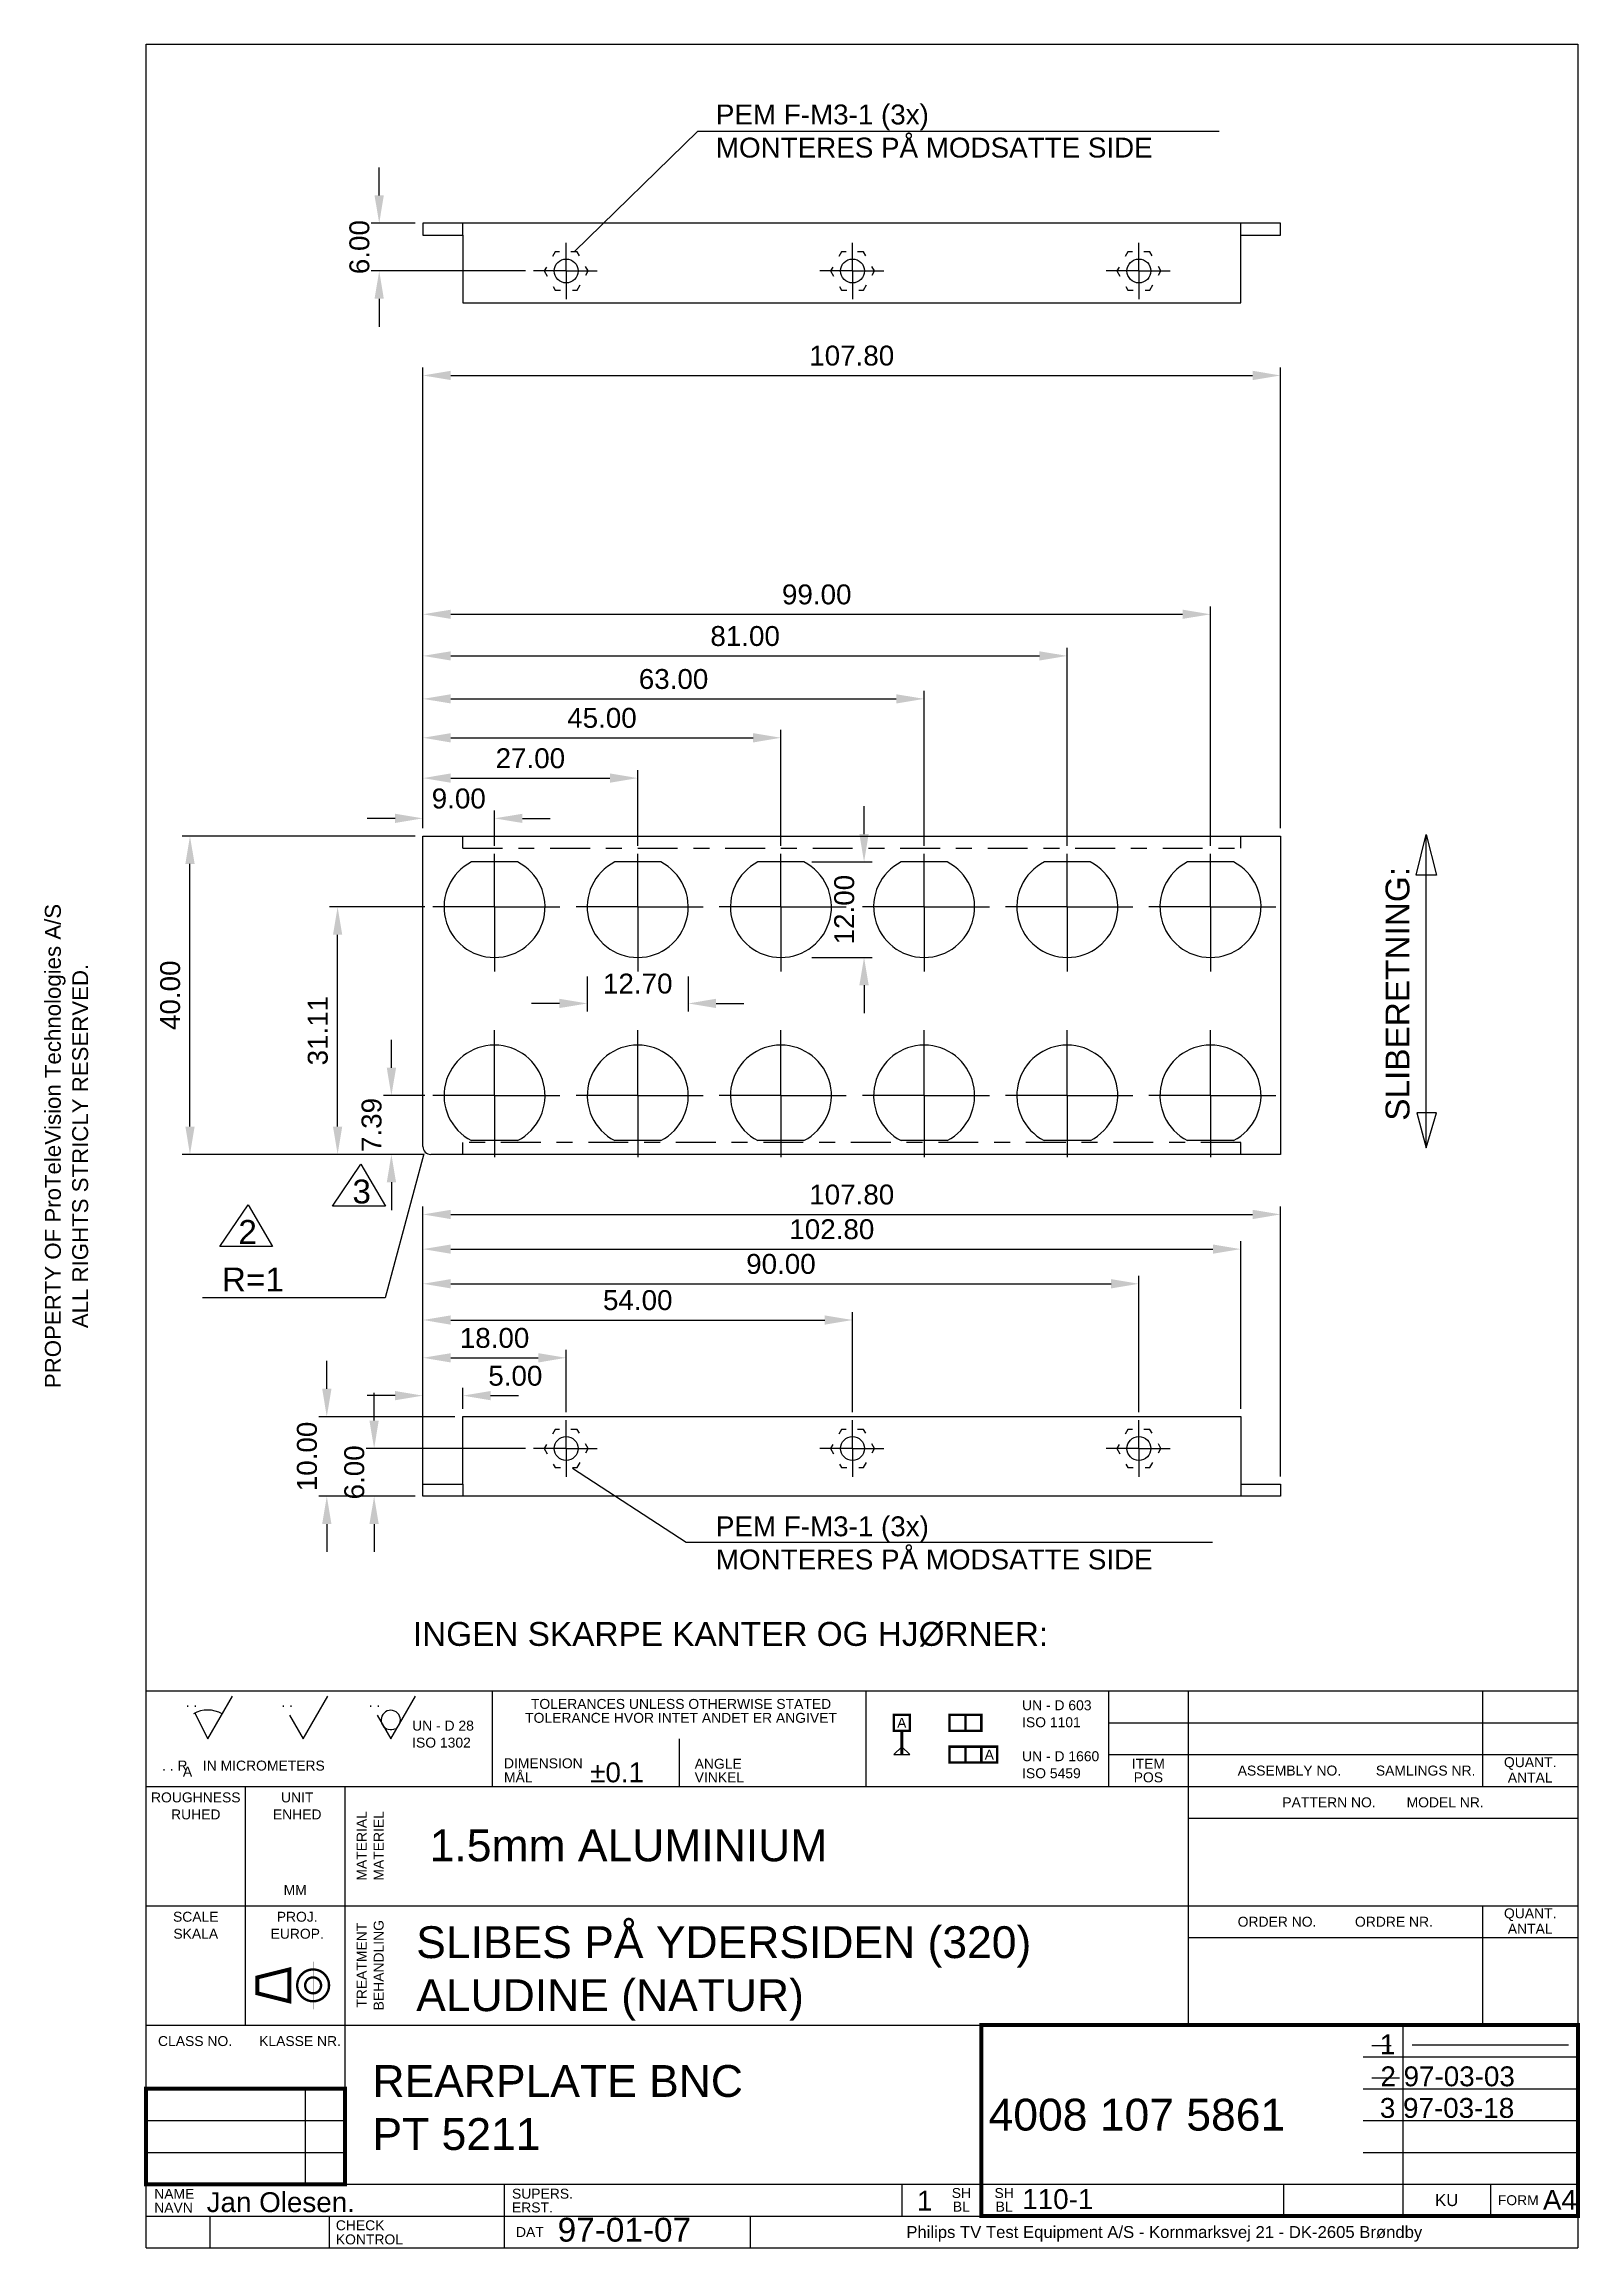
# Model space of a CAD drawing. Extents: x 7 to 200, y 10 to 287.
import ezdxf
from ezdxf.enums import TextEntityAlignment as Align

# ---------------------------------------------------------------- set-up
doc = ezdxf.new("R2010")
doc.units = 0
doc.header["$MEASUREMENT"] = 0
doc.linetypes.add('CENT', pattern=[11, 5, -2, 2, -2])
doc.linetypes.add('CENTER', pattern=[2, 1.25, -0.25, 0.25, -0.25])
doc.layers.get('0').update_dxf_attribs({"linetype": 'CONTINUOUS'})
doc.layers.get('DEFPOINTS').update_dxf_attribs({"linetype": 'CONTINUOUS'})
doc.layers.add('DIM', color=1, linetype='CONTINUOUS')
doc.layers.add('HOVED', color=10, linetype='CONTINUOUS')
doc.styles.get("Standard").update_dxf_attribs({"font": ''})
doc.styles.add('TXT', font='')
doc.styles.get('Standard').set_extended_font_data('Arial')
doc.styles.get('TXT').set_extended_font_data('Arial')
doc.dimstyles.get("Standard").update_dxf_attribs({"dimtxt": 0.18, "dimasz": 0.18, "dimexe": 0.18, "dimexo": 0.0625, "dimgap": 0.09, "dimtad": 0, "dimtih": 1, "dimtoh": 1, "dimdec": 4, "dimzin": 0, "dimdsep": 46, "dimtxsty": 'Standard', "dimcen": 0.09, "dimadec": 0, "dimazin": 0, "dimtfac": 1, "dimtdec": 4, "dimtofl": 0, "dimtmove": 0, "dimatfit": 3, "dimfxl": 0, "dimtolj": 1, "dimtzin": 0, "dimarcsym": 0})

# ---------------------------------------------------------------- blocks, each defined once
blk = doc.blocks.new('*D0')
at = {"color": 0, "linetype": 'ByBlock'}
for p, q in [((53.54, 199.87), (53.54, 257.77)), ((161.34, 199.87), (161.34, 257.77)), ((57.04, 256.77), (157.84, 256.77))]:
    blk.add_line(p, q, dxfattribs=at)
for points in [[(57.04, 257.36), (57.04, 256.19), (53.54, 256.77)], [(157.84, 257.36), (157.84, 256.19), (161.34, 256.77)]]:
    blk.add_solid(points, dxfattribs=at)
at = {"layer": 'DEFPOINTS', "color": 0, "linetype": 'ByBlock'}
for p in [(161.34, 256.77), (53.54, 198.87), (161.34, 198.87)]:
    blk.add_point(p, dxfattribs=at)
at = {"color": 0, "linetype": 'ByBlock', "style": 'TXT'}
blk.add_text('107.80', height=2.5, dxfattribs=at).set_placement((107.44, 259.27), align=Align.MIDDLE_CENTER)
blk = doc.blocks.new('*D1')
at = {"color": 0, "linetype": 'ByBlock'}
for p, q in [((52.54, 198.87), (23.25, 198.87)), ((24.25, 162.37), (24.25, 195.37)), ((52.54, 158.87), (23.25, 158.87))]:
    blk.add_line(p, q, dxfattribs=at)
for points in [[(23.67, 195.37), (24.84, 195.37), (24.25, 198.87)], [(23.67, 162.37), (24.84, 162.37), (24.25, 158.87)]]:
    blk.add_solid(points, dxfattribs=at)
at = {"layer": 'DEFPOINTS', "color": 0, "linetype": 'ByBlock'}
for p in [(24.25, 198.87), (53.54, 198.87), (53.54, 158.87)]:
    blk.add_point(p, dxfattribs=at)
at = {"color": 0, "linetype": 'ByBlock', "style": 'TXT'}
blk.add_text('40.00', height=2.5, rotation=90, dxfattribs=at).set_placement((21.75, 178.87), align=Align.MIDDLE_CENTER)
blk = doc.blocks.new('*D2')
at = {"color": 0, "linetype": 'ByBlock'}
for p, q in [((54.81, 105.48), (54.81, 122.88)), ((72.81, 115.03), (72.81, 122.88)), ((58.31, 121.88), (69.31, 121.88))]:
    blk.add_line(p, q, dxfattribs=at)
for points in [[(58.31, 122.46), (58.31, 121.29), (54.81, 121.88)], [(69.31, 122.46), (69.31, 121.29), (72.81, 121.88)]]:
    blk.add_solid(points, dxfattribs=at)
at = {"layer": 'DEFPOINTS', "color": 0, "linetype": 'ByBlock'}
for p in [(72.81, 121.88), (72.81, 114.03), (54.81, 104.48)]:
    blk.add_point(p, dxfattribs=at)
at = {"color": 0, "linetype": 'ByBlock', "style": 'TXT'}
blk.add_text('18.00', height=2.5, dxfattribs=at).set_placement((63.81, 124.38), align=Align.MIDDLE_CENTER)
blk = doc.blocks.new('*D3')
at = {"color": 0, "linetype": 'ByBlock'}
for p, q in [((54.81, 105.48), (54.81, 127.63)), ((108.81, 115.03), (108.81, 127.63)), ((58.31, 126.63), (105.31, 126.63))]:
    blk.add_line(p, q, dxfattribs=at)
for points in [[(58.31, 127.21), (58.31, 126.04), (54.81, 126.63)], [(105.31, 127.21), (105.31, 126.04), (108.81, 126.63)]]:
    blk.add_solid(points, dxfattribs=at)
at = {"layer": 'DEFPOINTS', "color": 0, "linetype": 'ByBlock'}
for p in [(108.81, 126.63), (108.81, 114.03), (54.81, 104.48)]:
    blk.add_point(p, dxfattribs=at)
at = {"color": 0, "linetype": 'ByBlock', "style": 'TXT'}
blk.add_text('54.00', height=2.5, dxfattribs=at).set_placement((81.81, 129.13), align=Align.MIDDLE_CENTER)
blk = doc.blocks.new('*D4')
at = {"color": 0, "linetype": 'ByBlock'}
for p, q in [((54.81, 105.48), (54.81, 132.18)), ((58.31, 131.18), (141.31, 131.18)), ((144.81, 115.03), (144.81, 132.18))]:
    blk.add_line(p, q, dxfattribs=at)
for points in [[(58.31, 131.77), (58.31, 130.6), (54.81, 131.18)], [(141.31, 131.77), (141.31, 130.6), (144.81, 131.18)]]:
    blk.add_solid(points, dxfattribs=at)
at = {"layer": 'DEFPOINTS', "color": 0, "linetype": 'ByBlock'}
for p in [(144.81, 131.18), (144.81, 114.03), (54.81, 104.48)]:
    blk.add_point(p, dxfattribs=at)
at = {"color": 0, "linetype": 'ByBlock', "style": 'TXT'}
blk.add_text('90.00', height=2.5, dxfattribs=at).set_placement((99.81, 133.68), align=Align.MIDDLE_CENTER)
blk = doc.blocks.new('*D5')
at = {"color": 0, "linetype": 'ByBlock'}
for p, q in [((54.81, 105.48), (54.81, 136.54)), ((157.61, 115.48), (157.61, 136.54)), ((58.31, 135.54), (154.11, 135.54))]:
    blk.add_line(p, q, dxfattribs=at)
for points in [[(58.31, 136.12), (58.31, 134.96), (54.81, 135.54)], [(154.11, 136.12), (154.11, 134.96), (157.61, 135.54)]]:
    blk.add_solid(points, dxfattribs=at)
at = {"layer": 'DEFPOINTS', "color": 0, "linetype": 'ByBlock'}
for p in [(157.61, 135.54), (157.61, 114.48), (54.81, 104.48)]:
    blk.add_point(p, dxfattribs=at)
at = {"color": 0, "linetype": 'ByBlock', "style": 'TXT'}
blk.add_text('102.80', height=2.5, dxfattribs=at).set_placement((106.21, 138.04), align=Align.MIDDLE_CENTER)
blk = doc.blocks.new('*D6')
at = {"color": 0, "linetype": 'ByBlock'}
for p, q in [((54.81, 105.48), (54.81, 140.9)), ((58.31, 139.9), (159.11, 139.9)), ((162.61, 106.98), (162.61, 140.9))]:
    blk.add_line(p, q, dxfattribs=at)
for points in [[(58.31, 140.48), (58.31, 139.31), (54.81, 139.9)], [(159.11, 140.48), (159.11, 139.31), (162.61, 139.9)]]:
    blk.add_solid(points, dxfattribs=at)
at = {"layer": 'DEFPOINTS', "color": 0, "linetype": 'ByBlock'}
for p in [(162.61, 139.9), (162.61, 105.98), (54.81, 104.48)]:
    blk.add_point(p, dxfattribs=at)
at = {"color": 0, "linetype": 'ByBlock', "style": 'TXT'}
blk.add_text('107.80', height=2.5, dxfattribs=at).set_placement((108.71, 142.4), align=Align.MIDDLE_CENTER)
blk = doc.blocks.new('*D7')
at = {"color": 0, "linetype": 'ByBlock'}
for p, q in [((48.67, 113.98), (48.67, 117.48)), ((67.69, 110.48), (47.67, 110.48)), ((53.81, 104.48), (47.67, 104.48)), ((48.67, 100.98), (48.67, 97.48))]:
    blk.add_line(p, q, dxfattribs=at)
for points in [[(48.08, 113.98), (49.25, 113.98), (48.67, 110.48)], [(48.08, 100.98), (49.25, 100.98), (48.67, 104.48)]]:
    blk.add_solid(points, dxfattribs=at)
at = {"layer": 'DEFPOINTS', "color": 0, "linetype": 'ByBlock'}
for p in [(48.67, 110.48), (68.69, 110.48), (54.81, 104.48)]:
    blk.add_point(p, dxfattribs=at)
at = {"color": 0, "linetype": 'ByBlock', "style": 'TXT'}
blk.add_text('6.00', height=2.5, rotation=90, dxfattribs=at).set_placement((46.17, 107.48), align=Align.MIDDLE_CENTER)
blk = doc.blocks.new('*D8')
at = {"color": 0, "linetype": 'ByBlock'}
for p, q in [((42.72, 117.98), (42.72, 121.48)), ((58.81, 114.48), (41.72, 114.48)), ((53.81, 104.48), (41.72, 104.48)), ((42.72, 100.98), (42.72, 97.48))]:
    blk.add_line(p, q, dxfattribs=at)
for points in [[(42.14, 117.98), (43.31, 117.98), (42.72, 114.48)], [(42.14, 100.98), (43.31, 100.98), (42.72, 104.48)]]:
    blk.add_solid(points, dxfattribs=at)
at = {"layer": 'DEFPOINTS', "color": 0, "linetype": 'ByBlock'}
for p in [(42.72, 114.48), (59.81, 114.48), (54.81, 104.48)]:
    blk.add_point(p, dxfattribs=at)
at = {"color": 0, "linetype": 'ByBlock', "style": 'TXT'}
blk.add_text('10.00', height=2.5, rotation=90, dxfattribs=at).set_placement((40.22, 109.48), align=Align.MIDDLE_CENTER)
blk = doc.blocks.new('*D9')
at = {"color": 0, "linetype": 'ByBlock'}
for p, q in [((49.31, 267.98), (49.31, 271.48)), ((53.81, 264.48), (48.31, 264.48)), ((67.69, 258.48), (48.31, 258.48)), ((49.31, 254.98), (49.31, 251.48))]:
    blk.add_line(p, q, dxfattribs=at)
for points in [[(48.72, 267.98), (49.89, 267.98), (49.31, 264.48)], [(48.72, 254.98), (49.89, 254.98), (49.31, 258.48)]]:
    blk.add_solid(points, dxfattribs=at)
at = {"layer": 'DEFPOINTS', "color": 0, "linetype": 'ByBlock'}
for p in [(54.81, 264.48), (49.31, 258.48), (68.69, 258.48)]:
    blk.add_point(p, dxfattribs=at)
at = {"color": 0, "linetype": 'ByBlock', "style": 'TXT'}
blk.add_text('6.00', height=2.5, rotation=90, dxfattribs=at).set_placement((46.81, 261.48), align=Align.MIDDLE_CENTER)
blk = doc.blocks.new('*D10')
at = {"color": 0, "linetype": 'ByBlock'}
for p, q in [((110.26, 187.71), (110.26, 191.21)), ((103.69, 184.21), (111.26, 184.21)), ((103.69, 172.21), (111.26, 172.21)), ((110.26, 168.71), (110.26, 165.21))]:
    blk.add_line(p, q, dxfattribs=at)
for points in [[(109.67, 187.71), (110.84, 187.71), (110.26, 184.21)], [(109.67, 168.71), (110.84, 168.71), (110.26, 172.21)]]:
    blk.add_solid(points, dxfattribs=at)
at = {"layer": 'DEFPOINTS', "color": 0, "linetype": 'ByBlock'}
for p in [(102.69, 184.21), (102.69, 172.21), (110.26, 172.21)]:
    blk.add_point(p, dxfattribs=at)
at = {"color": 0, "linetype": 'ByBlock', "style": 'TXT'}
blk.add_text('12.00', height=2.5, rotation=90, dxfattribs=at).set_placement((107.76, 178.21), align=Align.MIDDLE_CENTER)
blk = doc.blocks.new('*D11')
at = {"color": 0, "linetype": 'ByBlock'}
for p, q in [((84.43, 191.38), (84.43, 186.99)), ((97.13, 191.38), (97.13, 186.99)), ((80.93, 187.99), (77.43, 187.99)), ((100.63, 187.99), (104.13, 187.99))]:
    blk.add_line(p, q, dxfattribs=at)
for points in [[(80.93, 188.58), (80.93, 187.41), (84.43, 187.99)], [(100.63, 188.58), (100.63, 187.41), (97.13, 187.99)]]:
    blk.add_solid(points, dxfattribs=at)
at = {"layer": 'DEFPOINTS', "color": 0, "linetype": 'ByBlock'}
for p in [(84.43, 192.38), (97.13, 192.38), (97.13, 187.99)]:
    blk.add_point(p, dxfattribs=at)
at = {"color": 0, "linetype": 'ByBlock', "style": 'TXT'}
blk.add_text('12.70', height=2.5, dxfattribs=at).set_placement((90.78, 190.49), align=Align.MIDDLE_CENTER)
blk = doc.blocks.new('*D12')
at = {"color": 0, "linetype": 'ByBlock'}
for p, q in [((51.31, 189.68), (47.81, 189.68)), ((54.81, 188.44), (54.81, 190.68)), ((63.81, 186.23), (63.81, 190.68)), ((67.31, 189.68), (70.81, 189.68))]:
    blk.add_line(p, q, dxfattribs=at)
for points in [[(51.31, 190.26), (51.31, 189.1), (54.81, 189.68)], [(67.31, 190.26), (67.31, 189.1), (63.81, 189.68)]]:
    blk.add_solid(points, dxfattribs=at)
at = {"layer": 'DEFPOINTS', "color": 0, "linetype": 'ByBlock'}
for p in [(63.81, 189.68), (54.81, 187.44), (63.81, 185.23)]:
    blk.add_point(p, dxfattribs=at)
at = {"color": 0, "linetype": 'ByBlock', "style": 'TXT'}
blk.add_text('9.00', height=2.5, dxfattribs=at).set_placement((59.31, 192.18), align=Align.MIDDLE_CENTER)
blk = doc.blocks.new('*D13')
at = {"color": 0, "linetype": 'ByBlock'}
for p, q in [((54.81, 188.44), (54.81, 195.74)), ((58.31, 194.74), (78.31, 194.74)), ((81.81, 186.23), (81.81, 195.74))]:
    blk.add_line(p, q, dxfattribs=at)
for points in [[(58.31, 195.33), (58.31, 194.16), (54.81, 194.74)], [(78.31, 195.33), (78.31, 194.16), (81.81, 194.74)]]:
    blk.add_solid(points, dxfattribs=at)
at = {"layer": 'DEFPOINTS', "color": 0, "linetype": 'ByBlock'}
for p in [(81.81, 194.74), (54.81, 187.44), (81.81, 185.23)]:
    blk.add_point(p, dxfattribs=at)
at = {"color": 0, "linetype": 'ByBlock', "style": 'TXT'}
blk.add_text('27.00', height=2.5, dxfattribs=at).set_placement((68.31, 197.24), align=Align.MIDDLE_CENTER)
blk = doc.blocks.new('*D14')
at = {"color": 0, "linetype": 'ByBlock'}
for p, q in [((54.81, 188.44), (54.81, 200.81)), ((58.31, 199.81), (96.31, 199.81)), ((99.81, 186.23), (99.81, 200.81))]:
    blk.add_line(p, q, dxfattribs=at)
for points in [[(58.31, 200.39), (58.31, 199.22), (54.81, 199.81)], [(96.31, 200.39), (96.31, 199.22), (99.81, 199.81)]]:
    blk.add_solid(points, dxfattribs=at)
at = {"layer": 'DEFPOINTS', "color": 0, "linetype": 'ByBlock'}
for p in [(99.81, 199.81), (54.81, 187.44), (99.81, 185.23)]:
    blk.add_point(p, dxfattribs=at)
at = {"color": 0, "linetype": 'ByBlock', "style": 'TXT'}
blk.add_text('45.00', height=2.5, dxfattribs=at).set_placement((77.31, 202.31), align=Align.MIDDLE_CENTER)
blk = doc.blocks.new('*D15')
at = {"color": 0, "linetype": 'ByBlock'}
for p, q in [((54.81, 188.44), (54.81, 205.7)), ((117.81, 186.23), (117.81, 205.7)), ((58.31, 204.7), (114.31, 204.7))]:
    blk.add_line(p, q, dxfattribs=at)
for points in [[(58.31, 205.28), (58.31, 204.12), (54.81, 204.7)], [(114.31, 205.28), (114.31, 204.12), (117.81, 204.7)]]:
    blk.add_solid(points, dxfattribs=at)
at = {"layer": 'DEFPOINTS', "color": 0, "linetype": 'ByBlock'}
for p in [(117.81, 204.7), (54.81, 187.44), (117.81, 185.23)]:
    blk.add_point(p, dxfattribs=at)
at = {"color": 0, "linetype": 'ByBlock', "style": 'TXT'}
blk.add_text('63.00', height=2.5, dxfattribs=at).set_placement((86.31, 207.2), align=Align.MIDDLE_CENTER)
blk = doc.blocks.new('*D16')
at = {"color": 0, "linetype": 'ByBlock'}
for p, q in [((54.81, 188.44), (54.81, 211.1)), ((135.81, 186.23), (135.81, 211.1)), ((58.31, 210.1), (132.31, 210.1))]:
    blk.add_line(p, q, dxfattribs=at)
for points in [[(58.31, 210.68), (58.31, 209.52), (54.81, 210.1)], [(132.31, 210.68), (132.31, 209.52), (135.81, 210.1)]]:
    blk.add_solid(points, dxfattribs=at)
at = {"layer": 'DEFPOINTS', "color": 0, "linetype": 'ByBlock'}
for p in [(135.81, 210.1), (54.81, 187.44), (135.81, 185.23)]:
    blk.add_point(p, dxfattribs=at)
at = {"color": 0, "linetype": 'ByBlock', "style": 'TXT'}
blk.add_text('81.00', height=2.5, dxfattribs=at).set_placement((95.31, 212.6), align=Align.MIDDLE_CENTER)
blk = doc.blocks.new('*D17')
at = {"color": 0, "linetype": 'ByBlock'}
for p, q in [((54.81, 188.44), (54.81, 216.33)), ((153.81, 186.23), (153.81, 216.33)), ((58.31, 215.33), (150.31, 215.33))]:
    blk.add_line(p, q, dxfattribs=at)
for points in [[(58.31, 215.91), (58.31, 214.75), (54.81, 215.33)], [(150.31, 215.91), (150.31, 214.75), (153.81, 215.33)]]:
    blk.add_solid(points, dxfattribs=at)
at = {"layer": 'DEFPOINTS', "color": 0, "linetype": 'ByBlock'}
for p in [(153.81, 215.33), (54.81, 187.44), (153.81, 185.23)]:
    blk.add_point(p, dxfattribs=at)
at = {"color": 0, "linetype": 'ByBlock', "style": 'TXT'}
blk.add_text('99.00', height=2.5, dxfattribs=at).set_placement((104.31, 217.83), align=Align.MIDDLE_CENTER)
blk = doc.blocks.new('*D19')
at = {"color": 0, "linetype": 'ByBlock'}
for p, q in [((55.06, 178.55), (43.08, 178.55)), ((44.08, 150.94), (44.08, 175.05)), ((53.81, 147.44), (43.08, 147.44))]:
    blk.add_line(p, q, dxfattribs=at)
for points in [[(43.5, 175.05), (44.66, 175.05), (44.08, 178.55)], [(43.5, 150.94), (44.66, 150.94), (44.08, 147.44)]]:
    blk.add_solid(points, dxfattribs=at)
at = {"layer": 'DEFPOINTS', "color": 0, "linetype": 'ByBlock'}
for p in [(44.08, 178.55), (56.06, 178.55), (54.81, 147.44)]:
    blk.add_point(p, dxfattribs=at)
at = {"color": 0, "linetype": 'ByBlock', "style": 'TXT'}
blk.add_text('31.11', height=2.5, rotation=90, dxfattribs=at).set_placement((41.58, 163), align=Align.MIDDLE_CENTER)
blk = doc.blocks.new('*D21')
at = {"color": 0, "linetype": 'ByBlock'}
for p, q in [((50.84, 158.33), (50.84, 161.83)), ((55.06, 154.83), (49.84, 154.83)), ((54.81, 147.44), (49.84, 147.44)), ((50.84, 143.94), (50.84, 140.44))]:
    blk.add_line(p, q, dxfattribs=at)
for points in [[(50.26, 158.33), (51.43, 158.33), (50.84, 154.83)], [(50.26, 143.94), (51.43, 143.94), (50.84, 147.44)]]:
    blk.add_solid(points, dxfattribs=at)
at = {"layer": 'DEFPOINTS', "color": 0, "linetype": 'ByBlock'}
for p in [(50.84, 154.83), (56.06, 154.83), (55.81, 147.44)]:
    blk.add_point(p, dxfattribs=at)
at = {"color": 0, "linetype": 'ByBlock', "style": 'TXT'}
blk.add_text('7.39', height=2.5, rotation=90, dxfattribs=at).set_placement((48.34, 151.14), align=Align.MIDDLE_CENTER)

msp = doc.modelspace()

# ---------------------------------------------------------------- linework, layer by layer
for p, q in [((54.80917, 264.48077), (54.80917, 262.98077)), ((162.60917, 264.48077), (54.80917, 264.48077)), ((59.80917, 262.98077), (59.80917, 264.48077)), ((157.60917, 262.98077), (157.60917, 264.48077)), ((162.60917, 262.98077), (162.60917, 264.48077)), ((54.80917, 262.98077), (59.80917, 262.98077)), ((59.80917, 262.98077), (59.80917, 254.48077)), ((157.60917, 254.48077), (157.60917, 262.98077)), ((157.60917, 262.98077), (162.60917, 262.98077)), ((59.80917, 254.48077), (157.60917, 254.48077)), ((54.80917, 148.44231), (54.80917, 187.44231)), ((54.80917, 187.44231), (162.60917, 187.44231)), ((162.60917, 187.44231), (162.60917, 147.44231)), ((66.69479, 184.20878), (60.92354, 184.20878)), ((84.69479, 184.20878), (78.92354, 184.20878)), ((102.69479, 184.20878), (96.92354, 184.20878)), ((120.69479, 184.20878), (114.92354, 184.20878)), ((138.69479, 184.20878), (132.92354, 184.20878)), ((156.69479, 184.20878), (150.92354, 184.20878)), ((162.60917, 147.44231), (55.80917, 147.44231)), ((66.70644, 149.18179), (60.91189, 149.18179)), ((84.70644, 149.18179), (78.91189, 149.18179)), ((102.70644, 149.18179), (96.91189, 149.18179)), ((120.70644, 149.18179), (114.91189, 149.18179)), ((138.70644, 149.18179), (132.91189, 149.18179)), ((156.70644, 149.18179), (150.91189, 149.18179)), ((59.80917, 105.98077), (59.80917, 114.48077)), ((59.80917, 114.48077), (157.60917, 114.48077)), ((157.60917, 114.48077), (157.60917, 105.98077)), ((54.80917, 104.48077), (54.80917, 105.98077)), ((54.80917, 105.98077), (59.80917, 105.98077)), ((59.80917, 105.98077), (59.80917, 104.48077)), ((157.60917, 105.98077), (162.60917, 105.98077)), ((157.60917, 105.98077), (157.60917, 104.48077)), ((162.60917, 105.98077), (162.60917, 104.48077)), ((162.60917, 104.48077), (54.80917, 104.48077))]:
    msp.add_line(p, q)
for points in [[(71.42353, 260.88077), (71.08137, 260.28814)], [(71.99297, 260.88077), (71.42353, 260.88077)], [(74.47323, 260.39853), (74.19481, 260.88077), (73.41552, 260.88077)], [(107.42353, 260.88077), (107.08137, 260.28814)], [(107.99297, 260.88077), (107.42353, 260.88077)], [(110.47323, 260.39853), (110.19481, 260.88077), (109.41552, 260.88077)], [(143.42353, 260.88077), (143.08137, 260.28814)], [(143.99297, 260.88077), (143.42353, 260.88077)], [(146.47323, 260.39853), (146.19481, 260.88077), (145.41552, 260.88077)], [(70.32498, 258.97803), (70.03788, 258.48077), (70.41682, 257.82444)], [(75.26649, 257.93698), (75.58045, 258.48077), (75.25456, 259.04523)], [(106.32498, 258.97803), (106.03788, 258.48077), (106.41682, 257.82444)], [(111.26649, 257.93698), (111.58045, 258.48077), (111.25456, 259.04523)], [(142.32498, 258.97803), (142.03788, 258.48077), (142.41682, 257.82444)], [(147.26649, 257.93698), (147.58045, 258.48077), (147.25456, 259.04523)], [(71.16691, 256.52524), (71.42353, 256.08077), (72.10627, 256.08077)], [(73.59177, 256.08077), (74.19481, 256.08077), (74.57343, 256.73656)], [(107.16691, 256.52524), (107.42353, 256.08077), (108.10627, 256.08077)], [(109.59177, 256.08077), (110.19481, 256.08077), (110.57343, 256.73656)], [(143.16691, 256.52524), (143.42353, 256.08077), (144.10627, 256.08077)], [(145.59177, 256.08077), (146.19481, 256.08077), (146.57343, 256.73656)], [(70.32498, 110.97803), (70.03788, 110.48077), (70.41682, 109.82444)], [(71.42353, 112.88077), (71.08137, 112.28814)], [(71.99297, 112.88077), (71.42353, 112.88077)], [(74.47323, 112.39853), (74.19481, 112.88077), (73.41552, 112.88077)], [(75.26649, 109.93698), (75.58045, 110.48077), (75.25456, 111.04523)], [(106.32498, 110.97803), (106.03788, 110.48077), (106.41682, 109.82444)], [(107.42353, 112.88077), (107.08137, 112.28814)], [(107.99297, 112.88077), (107.42353, 112.88077)], [(110.47323, 112.39853), (110.19481, 112.88077), (109.41552, 112.88077)], [(111.26649, 109.93698), (111.58045, 110.48077), (111.25456, 111.04523)], [(142.32498, 110.97803), (142.03788, 110.48077), (142.41682, 109.82444)], [(143.42353, 112.88077), (143.08137, 112.28814)], [(143.99297, 112.88077), (143.42353, 112.88077)], [(146.47323, 112.39853), (146.19481, 112.88077), (145.41552, 112.88077)], [(147.26649, 109.93698), (147.58045, 110.48077), (147.25456, 111.04523)], [(71.16691, 108.52524), (71.42353, 108.08077), (72.10627, 108.08077)], [(73.59177, 108.08077), (74.19481, 108.08077), (74.57343, 108.73656)], [(107.16691, 108.52524), (107.42353, 108.08077), (108.10627, 108.08077)], [(109.59177, 108.08077), (110.19481, 108.08077), (110.57343, 108.73656)], [(143.16691, 108.52524), (143.42353, 108.08077), (144.10627, 108.08077)], [(145.59177, 108.08077), (146.19481, 108.08077), (146.57343, 108.73656)]]:
    msp.add_lwpolyline(points)
for centre in [(72.80917, 258.48077), (108.80917, 258.48077), (144.80917, 258.48077), (72.80917, 110.48077), (108.80917, 110.48077), (144.80917, 110.48077)]:
    msp.add_circle(centre, 1.5)
for centre, radius, start, end in [((63.80917, 178.55231), 6.35, 117.0281972, 62.9718028), ((81.80917, 178.55231), 6.35, 117.0281972, 62.9718028), ((99.80917, 178.55231), 6.35, 117.0281972, 62.9718028), ((117.80917, 178.55231), 6.35, 117.0281972, 62.9718028), ((135.80917, 178.55231), 6.35, 117.0281972, 62.9718028), ((153.80917, 178.55231), 6.35, 117.0281972, 62.9718028), ((63.80917, 154.83231), 6.35, 297.1462439, 242.8537561), ((81.80917, 154.83231), 6.35, 297.1462439, 242.8537561), ((99.80917, 154.83231), 6.35, 297.1462439, 242.8537561), ((117.80917, 154.83231), 6.35, 297.1462439, 242.8537561), ((135.80917, 154.83231), 6.35, 297.1462439, 242.8537561), ((153.80917, 154.83231), 6.35, 297.1462439, 242.8537561), ((55.80917, 148.44231), 1, 180, 270)]:
    msp.add_arc(centre, radius, start, end)
at = {"layer": 'DEFPOINTS', "color": 0, "linetype": 'ByBlock'}
for p in [(59.80917, 117.12276), (59.80917, 114.48077), (54.80917, 105.98077)]:
    msp.add_point(p, dxfattribs=at)
at = {"layer": 'DIM'}
for p, q in [((73.81848, 260.86901), (89.37942, 276.0732)), ((89.37942, 276.0732), (154.89913, 276.0732)), ((72.80917, 258.48077), (72.80917, 262.02608)), ((108.80917, 258.48077), (108.80917, 262.02608)), ((144.80917, 258.48077), (144.80917, 262.02608)), ((72.80917, 258.48077), (68.69442, 258.48077)), ((72.80917, 258.48077), (72.80917, 254.93079)), ((72.80917, 258.48077), (76.72838, 258.48077)), ((108.80917, 258.48077), (104.69442, 258.48077)), ((108.80917, 258.48077), (108.80917, 254.93079)), ((108.80917, 258.48077), (112.72838, 258.48077)), ((144.80917, 258.48077), (140.69442, 258.48077)), ((144.80917, 258.48077), (148.72838, 258.48077)), ((144.80917, 258.48077), (144.80917, 254.93079)), ((59.80917, 185.94231), (59.80917, 187.44231)), ((157.60917, 185.94231), (157.60917, 187.44231)), ((179.66403, 182.55769), (180.93374, 187.63462)), ((180.93374, 148.28846), (180.93374, 187.63462)), ((180.93374, 187.63462), (182.20345, 182.55769)), ((63.80917, 178.55231), (63.80917, 185.23149)), ((81.80917, 178.55231), (81.80917, 185.23149)), ((99.80917, 178.55231), (99.80917, 185.23149)), ((117.80917, 178.55231), (117.80917, 185.23149)), ((135.80917, 178.55231), (135.80917, 185.23149)), ((153.80917, 178.55231), (153.80917, 185.23149)), ((182.20345, 182.55769), (179.66403, 182.55769)), ((63.80917, 178.55231), (56.05694, 178.55231)), ((63.80917, 178.55231), (72.0287, 178.55231)), ((63.80917, 178.55231), (63.80917, 170.43399)), ((81.80917, 178.55231), (74.05694, 178.55231)), ((81.80917, 178.55231), (81.80917, 170.43399)), ((81.80917, 178.55231), (90.0287, 178.55231)), ((99.80917, 178.55231), (92.05694, 178.55231)), ((99.80917, 178.55231), (99.80917, 170.43399)), ((99.80917, 178.55231), (108.0287, 178.55231)), ((117.80917, 178.55231), (110.05694, 178.55231)), ((117.80917, 178.55231), (117.80917, 170.43399)), ((117.80917, 178.55231), (126.0287, 178.55231)), ((135.80917, 178.55231), (128.05694, 178.55231)), ((135.80917, 178.55231), (135.80917, 170.43399)), ((135.80917, 178.55231), (144.0287, 178.55231)), ((153.80917, 178.55231), (146.05694, 178.55231)), ((153.80917, 178.55231), (153.80917, 170.43399)), ((153.80917, 178.55231), (162.0287, 178.55231)), ((63.80917, 154.83231), (63.80917, 163.07563)), ((81.80917, 154.83231), (81.80917, 163.07563)), ((99.80917, 154.83231), (99.80917, 163.07563)), ((117.80917, 154.83231), (117.80917, 163.07563)), ((135.80917, 154.83231), (135.80917, 163.07563)), ((153.80917, 154.83231), (153.80917, 163.07563)), ((63.80917, 154.83231), (56.05694, 154.83231)), ((63.80917, 154.83231), (72.0287, 154.83231)), ((63.80917, 154.83231), (63.80917, 147.10991)), ((81.80917, 154.83231), (74.05694, 154.83231)), ((81.80917, 154.83231), (81.80917, 147.10991)), ((81.80917, 154.83231), (90.0287, 154.83231)), ((99.80917, 154.83231), (92.05694, 154.83231)), ((99.80917, 154.83231), (99.80917, 147.10991)), ((99.80917, 154.83231), (108.0287, 154.83231)), ((117.80917, 154.83231), (110.05694, 154.83231)), ((117.80917, 154.83231), (117.80917, 147.10991)), ((117.80917, 154.83231), (126.0287, 154.83231)), ((135.80917, 154.83231), (128.05694, 154.83231)), ((135.80917, 154.83231), (135.80917, 147.10991)), ((135.80917, 154.83231), (144.0287, 154.83231)), ((153.80917, 154.83231), (146.05694, 154.83231)), ((153.80917, 154.83231), (153.80917, 147.10991)), ((153.80917, 154.83231), (162.0287, 154.83231)), ((182.20676, 152.68708), (179.72884, 152.68708)), ((179.72884, 152.68708), (180.93374, 148.28846)), ((180.93374, 148.28846), (182.20676, 152.68708)), ((54.91407, 147.50016), (50.05227, 129.41031)), ((59.80917, 147.44231), (59.80917, 148.94231)), ((157.60917, 147.44231), (157.60917, 148.94231)), ((43.43385, 140.93866), (47.00233, 146.2083)), ((47.00233, 146.2083), (50.08421, 140.93866)), ((29.26095, 135.85288), (32.82944, 141.12251)), ((32.82944, 141.12251), (35.91131, 135.85288)), ((50.08421, 140.93866), (43.43385, 140.93866)), ((35.91131, 135.85288), (29.26095, 135.85288)), ((50.05227, 129.41031), (27.09379, 129.41031)), ((72.80917, 110.48077), (72.80917, 114.02608)), ((108.80917, 110.48077), (108.80917, 114.02608)), ((144.80917, 110.48077), (144.80917, 114.02608)), ((72.80917, 110.48077), (68.69442, 110.48077)), ((72.80917, 110.48077), (72.80917, 106.93079)), ((72.80917, 110.48077), (76.72838, 110.48077)), ((108.80917, 110.48077), (104.69442, 110.48077)), ((108.80917, 110.48077), (112.72838, 110.48077)), ((108.80917, 110.48077), (108.80917, 106.93079)), ((144.80917, 110.48077), (140.69442, 110.48077)), ((144.80917, 110.48077), (148.72838, 110.48077)), ((144.80917, 110.48077), (144.80917, 106.93079)), ((73.62681, 108.01353), (87.89011, 98.70628)), ((87.89011, 98.70628), (154.05598, 98.70628)), ((174.10677, 35.45916), (176.53318, 35.45916)), ((179.17719, 35.50656), (198.82735, 35.50656)), ((174.09412, 31.38996), (177.57045, 31.38996))]:
    msp.add_line(p, q, dxfattribs=at)
at = {"layer": 'DIM', "color": 1, "linetype": 'CENT'}
for p, q in [((59.80917, 185.94231), (157.60917, 185.94231)), ((157.60917, 148.94231), (59.80917, 148.94231))]:
    msp.add_line(p, q, dxfattribs=at)
at = {"layer": 'DIM', "color": 1, "linetype": 'ByBlock'}
for p, q in [((51.30917, 117.12276), (47.80917, 117.12276)), ((54.80917, 106.98077), (54.80917, 118.12276)), ((59.80917, 115.48077), (59.80917, 118.12276)), ((63.30917, 117.12276), (66.80917, 117.12276))]:
    msp.add_line(p, q, dxfattribs=at)
for points in [[(51.30917, 117.70609), (51.30917, 116.53942), (54.80917, 117.12276)], [(63.30917, 117.70609), (63.30917, 116.53942), (59.80917, 117.12276)]]:
    msp.add_solid(points, dxfattribs=at)
at = {"layer": 'HOVED'}
for p, q in [((45, 67), (45, 50)), ((65, 18), (65, 14)), ((43, 14), (43, 10))]:
    msp.add_line(p, q, dxfattribs=at)
for points in [[(20, 10), (20, 287), (200, 287), (200, 10)], [(20, 80), (200, 80)], [(26.15192, 77.23205), (27.75, 74), (30.86859, 79.36651)], [(38.03749, 76.96981), (39.75, 74), (42.86859, 79.36651)], [(49.03749, 76.96981), (50.75, 74), (53.86859, 79.36651)], [(63.5, 80), (63.5, 68)], [(110.5, 80), (110.5, 68)], [(141, 80), (141, 68)], [(151, 80), (151, 38)], [(188, 80), (188, 68)], [(141, 76), (200, 76)], [(87, 74), (87, 68)], [(141, 72), (200, 72)], [(20, 68), (200, 68)], [(32.5, 38), (32.5, 68)], [(45, 68), (45, 18)], [(151.09053, 64.0067), (200.09053, 64.0067)], [(20, 53), (200, 53)], [(188, 53), (188, 38)], [(151, 49), (200, 49)], [(20, 38), (200, 38)], [(178, 38), (178, 14)], [(173, 34), (200, 34)], [(40, 30), (40, 18)], [(173, 30), (200, 30)], [(20, 26), (45, 26)], [(173, 26), (200, 26)], [(20, 22), (45, 22)], [(173, 22), (200, 22)], [(20, 18), (200, 18)], [(65, 18), (65, 10)], [(115, 18), (115, 14)], [(125, 18), (125, 14)], [(163, 18), (163, 14)], [(189, 18), (189, 14)], [(20, 14), (200, 14)], [(28, 14), (28, 10)], [(43, 14), (43, 10)], [(96, 10), (96, 14)], [(20, 10), (200, 10)]]:
    msp.add_lwpolyline(points, dxfattribs=at)
for points, const_width in [([(114, 77), (116, 77), (116, 75), (114, 75)], 0.3), ([(121, 75), (123, 75), (123, 77), (121, 77)], 0.3), ([(123, 75), (125, 75), (125, 77), (123, 77)], 0.3), ([(121, 71), (123, 71), (123, 73), (121, 73)], 0.3), ([(123, 71), (125, 71), (125, 73), (123, 73)], 0.3), ([(125, 73), (127, 73), (127, 71), (125, 71)], 0.3), ([(125, 14), (200, 14), (200, 38), (125, 38)], 0.5)]:
    msp.add_lwpolyline(points, close=True, dxfattribs=dict(at, const_width=const_width))
for points, const_width in [([(115, 75), (115, 72)], 0.4), ([(34, 42), (38, 41), (38, 45), (34, 44), (34, 42)], 0.5), ([(20, 18), (45, 18), (45, 30), (20, 30), (20, 18)], 0.5)]:
    msp.add_lwpolyline(points, dxfattribs=dict(at, const_width=const_width))
msp.add_lwpolyline([(114, 72), (116, 72), (115, 73)], close=True, dxfattribs=at)
at = {"layer": 'HOVED', "color": 13, "const_width": 0.3}
for points in [[(39, 43, 1), (43, 43, 1)], [(40, 43, 1), (42, 43, 1)]]:
    msp.add_lwpolyline(points, format="xyb", close=True, dxfattribs=at)
at = {"layer": 'HOVED', "color": 2, "linetype": 'CENTER', "const_width": 0.02}
for points in [[(41, 46), (41, 40)], [(33, 43), (44, 43)]]:
    msp.add_lwpolyline(points, dxfattribs=at)
at = {"layer": 'HOVED'}
for centre, radius, start, end in [((27.75, 74), 3.60555, 59.8382447, 119.8382447), ((50.76031, 76.35859), 1.21478, 306.4847731, 299.2476703)]:
    msp.add_arc(centre, radius, start, end, dxfattribs=at)

# ---------------------------------------------------------------- texts
at = {"layer": 'DIM'}
for s, height, p in [('PEM F-M3-1 (3x)', 2.5, (91.63077, 276.90385)), ('MONTERES PÅ MODSATTE SIDE', 2.5, (91.63077, 272.73718)), ('3', 3, (45.93892, 141.28)), ('2', 3, (31.60737, 136.19954)), ('R=1', 3, (29.52469, 130.2203)), ('PEM F-M3-1 (3x)', 2.5, (91.63077, 99.44722)), ('MONTERES PÅ MODSATTE SIDE', 2.5, (91.63077, 95.28055)), ('INGEN SKARPE KANTER OG HJØRNER:', 3, (53.53946, 85.67308)), ('±0.1', 2.5, (75.82919, 68.52185)), ('1.5mm ALUMINIUM', 4, (55.65564, 58.59615)), ('SLIBES PÅ YDERSIDEN (320)', 4, (53.96269, 46.42949)), ('ALUDINE (NATUR)', 4, (53.96269, 39.76282)), ('1', 2.5, (175.09152, 34.33967)), ('REARPLATE BNC', 4, (48.46062, 28.98077)), ('2 97-03-03', 2.5, (175.17439, 30.31712)), ('4008 107 5861', 4, (125.91295, 24.75)), ('3 97-03-18', 2.5, (175.10338, 26.34558)), ('PT 5211', 4, (48.46062, 22.3141)), ('Jan Olesen.', 2.5, (27.61808, 14.50246)), ('1', 2.5, (116.91928, 14.69694)), ('110-1', 2.5, (130.14909, 14.89142)), ('97-01-07', 3, (71.73864, 10.78846))]:
    msp.add_text(s, height=height, dxfattribs=at).set_placement(p)
msp.add_text('SLIBERETNING:', height=3, rotation=90, dxfattribs=at).set_placement((178.81755, 151.67308))
at = {"layer": 'DIM', "color": 1, "linetype": 'ByBlock'}
msp.add_text('5.00', height=2.5, dxfattribs=at).set_placement((66.42183, 119.62276), align=Align.MIDDLE_CENTER)
at = {"layer": 'HOVED'}
for s, p in [('PROPERTY OF ProTeleVision Technologies A/S', (9.28571, 148.5)), ('ALL RIGHTS STRICLY RESERVED.', (12.71429, 148.5))]:
    msp.add_text(s, height=2, rotation=90, dxfattribs=at).set_placement(p, align=Align.CENTER)
for s, p in [('. .', (25, 78)), ('. .', (37, 78)), ('. .', (48, 78)), ('UN - D 603', (130.12221, 77.58374)), ('UN - D 28', (53.45154, 75.02408)), ('ISO 1101', (130.12221, 75.44791)), ('ISO 1302 ', (53.45154, 72.88825)), ('UN - D 1660', (130.12221, 71.17626)), ('. . R    IN MICROMETERS', (22, 70)), ('A', (24.63367, 69.24321)), ('DIMENSION', (64.99374, 70.28802)), ('MÅL', (64.99374, 68.52235)), ('ANGLE', (88.96506, 70.23202)), ('VINKEL', (88.96506, 68.52336)), ('ISO 5459', (130.12221, 69.04043)), ('NAME', (21.02805, 16.17553)), ('SUPERS.', (66, 16.19153)), ('NAVN', (21.02805, 14.43706)), ('ERST.', (66, 14.46199)), ('CHECK', (43.85676, 12.22405)), ('KONTROL', (43.85676, 10.44574))]:
    msp.add_text(s, height=1.25, dxfattribs=at).set_placement(p)
for s, p in [('TOLERANCES UNLESS OTHERWISE STATED', (87.25, 77.74976)), ('TOLERANCE HVOR INTET ANDET ER ANGIVET', (87.25, 76.00024)), ('ROUGHNESS', (26.25, 66)), ('UNIT', (39, 66)), ('RUHED', (26.25, 63.86417)), ('ENHED', (39, 63.86417)), ('MM', (38.75, 54.37402)), ('SCALE', (26.25, 51)), ('SKALA', (26.25, 48.86417)), ('EUROP.', (39, 48.86417)), ('PROJ.', (39, 51))]:
    msp.add_text(s, height=1.25, dxfattribs=at).set_placement(p, align=Align.CENTER)
for s, height, p in [('A', 1.25, (115, 76)), ('A', 1.25, (126, 72)), ('ITEM', 1.25, (146, 70.85433)), ('POS', 1.25, (146, 69.14567)), ('ASSEMBLY NO.         SAMLINGS NR.', 1.25, (172.17099, 70)), ('QUANT.', 1.25, (194, 70.89046)), ('ANTAL', 1.25, (194, 69.11446)), ('PATTERN NO.        MODEL NR.', 1.25, (175.5, 66.00492)), ('QUANT.', 1.25, (194, 51.89426)), ('ORDER NO.          ORDRE NR.', 1.25, (169.5, 51)), ('ANTAL', 1.25, (194, 50.11066)), ('CLASS NO.       KLASSE NR.', 1.25, (33.00081, 36)), ('SH', 1.25, (122.4953, 16.90499)), ('SH', 1.25, (127.86853, 16.90499)), ('KU', 1.5, (183.5, 16)), ('FORM', 1.25, (192.5, 16)), ('BL', 1.25, (122.4953, 15.18874)), ('BL', 1.25, (127.86853, 15.18874)), ('DAT', 1.25, (68.25083, 12)), ('Philips TV Test Equipment A/S - Kornmarksvej 21 - DK-2605 Brøndby', 1.5, (148, 11.81102))]:
    msp.add_text(s, height=height, dxfattribs=at).set_placement(p, align=Align.MIDDLE)
for s, p in [('MATERIAL', (47.10546, 60.53415)), ('MATERIEL', (49.24129, 60.53415)), ('TREATMENT', (47.10546, 45.53415)), ('BEHANDLING', (49.24129, 45.53415))]:
    msp.add_text(s, height=1.25, rotation=90, dxfattribs=at).set_placement(p, align=Align.MIDDLE)
at = {"layer": 'HOVED', "color": 14}
msp.add_text('A4', height=2.5, dxfattribs=at).set_placement((195.6007, 14.80019))

# ---------------------------------------------------------------- dimensions: what is measured, and where the dimension line sits
at = {"layer": 'DIM'}
for base, p1, p2, picture, middle in [((49.30709, 258.48077), (54.80917, 264.48077), (68.69442, 258.48077), '*D9', (46.80709, 261.48077)), ((110.2556, 172.20878), (102.69479, 184.20878), (102.69479, 172.20878), '*D10', (107.7556, 178.20878)), ((44.08114, 178.55231), (54.80917, 147.44231), (56.05694, 178.55231), '*D19', (41.58114, 162.99731)), ((50.84492, 154.83231), (55.80917, 147.44231), (56.05694, 154.83231), '*D21', (48.34492, 151.13731)), ((42.72299, 114.48077), (54.80917, 104.48077), (59.80917, 114.48077), '*D8', (40.22299, 109.48077)), ((48.66603, 110.48077), (54.80917, 104.48077), (68.69442, 110.48077), '*D7', (46.16603, 107.48077))]:
    dim = msp.add_linear_dim(base=base, p1=p1, p2=p2, angle=90, dimstyle='Standard', dxfattribs=at)
    dim.commit()
    dim.dimension.update_dxf_attribs({"geometry": picture, "text_midpoint": middle})
for base, p1, p2, picture, middle, set_off in [((162.60917, 245.34936), (54.80917, 187.44231), (162.60917, 187.44231), '*D0', (108.70917, 247.84936), (1.26971, -11.42308)), ((88.15716, 166.41898), (75.45716, 170.80644), (88.15716, 170.80644), '*D11', (81.80716, 168.91898), (-8.97014, -21.57362))]:
    dim = msp.add_linear_dim(base=base, p1=p1, p2=p2, dimstyle='Standard', dxfattribs=at)
    dim.commit()
    dim.dimension.update_dxf_attribs({"geometry": picture, "text_midpoint": middle, "insert": set_off})
for base, p1, p2, picture, middle in [((153.80917, 215.32988), (54.80917, 187.44231), (153.80917, 185.23149), '*D17', (104.30917, 217.82988)), ((135.80917, 210.09867), (54.80917, 187.44231), (135.80917, 185.23149), '*D16', (95.30917, 212.59867)), ((117.80917, 204.69872), (54.80917, 187.44231), (117.80917, 185.23149), '*D15', (86.30917, 207.19872)), ((99.80917, 199.80501), (54.80917, 187.44231), (99.80917, 185.23149), '*D14', (77.30917, 202.30501)), ((81.80917, 194.74255), (54.80917, 187.44231), (81.80917, 185.23149), '*D13', (68.30917, 197.24255)), ((63.80917, 189.68009), (54.80917, 187.44231), (63.80917, 185.23149), '*D12', (59.30917, 192.18009)), ((162.60917, 139.89581), (54.80917, 104.48077), (162.60917, 105.98077), '*D6', (108.70917, 142.39581)), ((157.60917, 135.53923), (54.80917, 104.48077), (157.60917, 114.48077), '*D5', (106.20917, 138.03923)), ((144.80917, 131.18264), (54.80917, 104.48077), (144.80917, 114.02608), '*D4', (99.80917, 133.68264)), ((108.80917, 126.62803), (54.80917, 104.48077), (108.80917, 114.02608), '*D3', (81.80917, 129.12803)), ((72.80917, 121.87539), (54.80917, 104.48077), (72.80917, 114.02608), '*D2', (63.80917, 124.37539))]:
    dim = msp.add_linear_dim(base=base, p1=p1, p2=p2, dimstyle='Standard', dxfattribs=at)
    dim.commit()
    dim.dimension.update_dxf_attribs({"geometry": picture, "text_midpoint": middle})
dim = msp.add_linear_dim(base=(25.52384, 187.44231), p1=(54.80917, 147.44231), p2=(54.80917, 187.44231), angle=90, dimstyle='Standard', dxfattribs=at)
dim.commit()
dim.dimension.update_dxf_attribs({"geometry": '*D1', "text_midpoint": (23.02384, 167.44231), "insert": (1.26971, -11.42308)})

doc.saveas('drawing.dxf')
